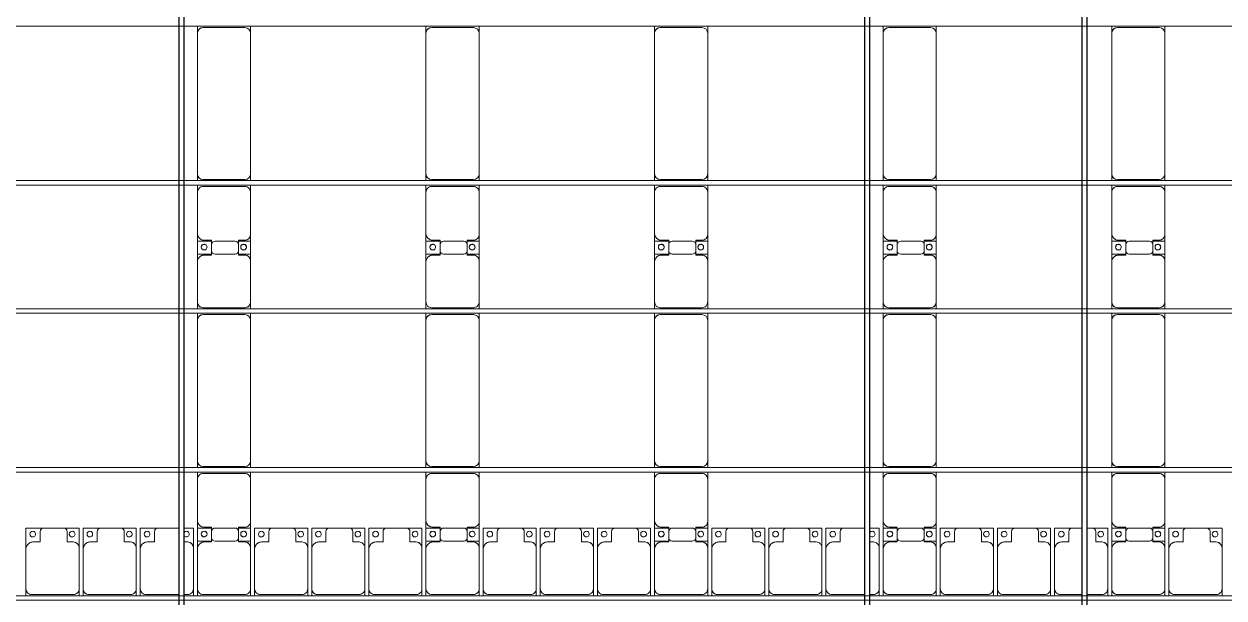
# Model space of a CAD drawing. Header units: millimetres. Extents: x -147246 to 112336, y -213734 to -86506.
# Drawn here: x -105864 to -95365, y -130845 to -125825 of the extents above; entities that cross this region are included whole.
import ezdxf

# ---------------------------------------------------------------- set-up
doc = ezdxf.new("R2010")
doc.units = ezdxf.units.MM
doc.layers.add('A-GENM', color=13, linetype='Continuous', lineweight=9)
doc.layers.add('S-BEAM', color=12, linetype='Continuous', lineweight=9)

# ---------------------------------------------------------------- blocks, each defined once
blk = doc.blocks.new('Dai phao do pin - DẢI PHAO ĐỠ PIN-29982-BỐ TRÍ KHUNG KẾT CẤU BÈ PIN 05')
at = {"layer": 'A-GENM', "color": 7}
for p, q in [((29439, 223), (29500, 223)), ((30730, 223), (29500, 223)), ((30730, 223), (30789, 223)), ((30829, 223), (30890, 223)), ((31260, 223), (30890, 223)), ((31260, 223), (31432, 223)), ((31318, 223), (31490, 223)), ((31318, 118), (31318, 223)), ((31432, 223), (31432, 118)), ((31850, 223), (31490, 223)), ((31850, 223), (31909, 223)), ((31949, 223), (32010, 223)), ((33240, 223), (32010, 223)), ((33240, 223), (33299, 223)), ((33339, 223), (33400, 223)), ((33770, 223), (33400, 223)), ((33770, 223), (33942, 223)), ((33942, 223), (33942, 118)), ((29450, 173), (29450, -192)), ((30780, -192), (30780, 173)), ((30840, 173), (30840, -192)), ((31310, 118), (31310, 173)), ((31402, 118), (31310, 118)), ((31440, 118), (31348, 118)), ((31440, 173), (31440, 118)), ((31900, -192), (31900, 173)), ((31960, 173), (31960, -192)), ((33290, -192), (33290, 173)), ((33350, 173), (33350, -192)), ((33820, 118), (33820, 173)), ((33912, 118), (33820, 118)), ((31318, 88), (31318, -88)), ((31432, -88), (31432, 88)), ((33942, -88), (33942, 88)), ((31310, -182), (31310, -118)), ((31310, -118), (31402, -118)), ((31318, -242), (31318, -118)), ((31348, -118), (31440, -118)), ((31432, -118), (31432, -242)), ((31440, -118), (31440, -182)), ((33820, -182), (33820, -118)), ((33820, -118), (33912, -118)), ((33942, -118), (33942, -242)), ((29500, -242), (29439, -242)), ((29500, -242), (30730, -242)), ((30789, -242), (30730, -242)), ((30890, -242), (30829, -242)), ((30890, -242), (31250, -242)), ((31432, -242), (31250, -242)), ((31500, -242), (31318, -242)), ((31500, -242), (31850, -242)), ((31909, -242), (31850, -242)), ((32010, -242), (31949, -242)), ((32010, -242), (33240, -242)), ((33299, -242), (33240, -242)), ((33400, -242), (33339, -242)), ((33400, -242), (33760, -242)), ((33942, -242), (33760, -242))]:
    blk.add_line(p, q, dxfattribs=at)
for centre, radius, start, end in [((29500, 173), 50, 90, 180), ((29500, 173), 50, 90, 180), ((30730, 173), 50, 0, 90), ((30730, 173), 50, 45, 90), ((30890, 173), 50, 90, 180), ((31260, 173), 50, 0, 90), ((31490, 173), 50, 90, 180), ((31850, 173), 50, 0, 90), ((32010, 173), 50, 90, 180), ((32010, 173), 50, 90, 180), ((33240, 173), 50, 0, 90), ((33240, 173), 50, 45, 90), ((33400, 173), 50, 90, 180), ((33770, 173), 50, 360, 90), ((30890, 173), 50, 135, 180), ((31260, 173), 50, 0, 45), ((31348, 88), 30, 90, 180), ((31369, 162), 25, 360, 180), ((31369, 162), 25, 180, 360), ((31371, 162), 25, 0, 180), ((31371, 162), 25, 180, 0), ((31402, 88), 30, 0, 90), ((31490, 173), 50, 135, 180), ((31850, 173), 50, 0, 45), ((33400, 173), 50, 135, 180), ((33770, 173), 50, 360, 45), ((33879, 162), 25, 360, 180), ((33879, 162), 25, 180, 360), ((33912, 88), 30, 0, 90), ((31348, -88), 30, 180, 270), ((31402, -88), 30, 270, 0), ((33912, -88), 30, 270, 0), ((29500, -192), 50, 180, 270), ((29500, -192), 50, 180, 255), ((30730, -192), 50, 270, 0), ((30730, -192), 50, 270, 345), ((30890, -192), 50, 180, 270), ((30890, -192), 50, 180, 225), ((31250, -182), 60, 270, 360), ((31250, -182), 60, 330, 0), ((31369, -183), 25, 360, 180), ((31369, -183), 25, 180, 360), ((31371, -183), 25, 360, 180), ((31371, -183), 25, 180, 360), ((31500, -182), 60, 180, 270), ((31500, -182), 60, 180, 210), ((31850, -192), 50, 270, 360), ((31850, -192), 50, 315, 0), ((32010, -192), 50, 180, 270), ((32010, -192), 50, 180, 255), ((33240, -192), 50, 270, 0), ((33240, -192), 50, 270, 345), ((33400, -192), 50, 180, 270), ((33400, -192), 50, 180, 225), ((33760, -182), 60, 270, 360), ((33760, -182), 60, 330, 360), ((33879, -183), 25, 0, 180), ((33879, -183), 25, 180, 0)]:
    blk.add_arc(centre, radius, start, end, dxfattribs=at)
blk = doc.blocks.new('Dai phao do pin - DẢI PHAO ĐỠ PIN-30013-BỐ TRÍ KHUNG KẾT CẤU BÈ PIN 05')
at = {"layer": 'A-GENM', "color": 7}
for p, q in [((29439, 223), (29500, 223)), ((30730, 223), (29500, 223)), ((30730, 223), (30789, 223)), ((30829, 223), (30890, 223)), ((31260, 223), (30890, 223)), ((31260, 223), (31432, 223)), ((31318, 223), (31490, 223)), ((31318, 118), (31318, 223)), ((31432, 223), (31432, 118)), ((31850, 223), (31490, 223)), ((31850, 223), (31909, 223)), ((31949, 223), (32010, 223)), ((33240, 223), (32010, 223)), ((33240, 223), (33299, 223)), ((33339, 223), (33400, 223)), ((33770, 223), (33400, 223)), ((33770, 223), (33942, 223)), ((33942, 223), (33942, 118)), ((29450, 173), (29450, -192)), ((30780, -192), (30780, 173)), ((30840, 173), (30840, -192)), ((31310, 118), (31310, 173)), ((31402, 118), (31310, 118)), ((31440, 118), (31348, 118)), ((31440, 173), (31440, 118)), ((31900, -192), (31900, 173)), ((31960, 173), (31960, -192)), ((33290, -192), (33290, 173)), ((33350, 173), (33350, -192)), ((33820, 118), (33820, 173)), ((33912, 118), (33820, 118)), ((31318, 88), (31318, -88)), ((31432, -88), (31432, 88)), ((33942, -88), (33942, 88)), ((31310, -182), (31310, -118)), ((31310, -118), (31402, -118)), ((31318, -242), (31318, -118)), ((31348, -118), (31440, -118)), ((31432, -118), (31432, -242)), ((31440, -118), (31440, -182)), ((33820, -182), (33820, -118)), ((33820, -118), (33912, -118)), ((33942, -118), (33942, -242)), ((29500, -242), (29439, -242)), ((29500, -242), (30730, -242)), ((30789, -242), (30730, -242)), ((30890, -242), (30829, -242)), ((30890, -242), (31250, -242)), ((31432, -242), (31250, -242)), ((31500, -242), (31318, -242)), ((31500, -242), (31850, -242)), ((31909, -242), (31850, -242)), ((32010, -242), (31949, -242)), ((32010, -242), (33240, -242)), ((33299, -242), (33240, -242)), ((33400, -242), (33339, -242)), ((33400, -242), (33760, -242)), ((33942, -242), (33760, -242))]:
    blk.add_line(p, q, dxfattribs=at)
for centre, radius, start, end in [((29500, 173), 50, 90, 180), ((29500, 173), 50, 90, 180), ((30730, 173), 50, 0, 90), ((30730, 173), 50, 45, 90), ((30890, 173), 50, 90, 180), ((31260, 173), 50, 0, 90), ((31490, 173), 50, 90, 180), ((31850, 173), 50, 0, 90), ((32010, 173), 50, 90, 180), ((32010, 173), 50, 90, 180), ((33240, 173), 50, 0, 90), ((33240, 173), 50, 45, 90), ((33400, 173), 50, 90, 180), ((33770, 173), 50, 360, 90), ((30890, 173), 50, 135, 180), ((31260, 173), 50, 0, 45), ((31348, 88), 30, 90, 180), ((31369, 162), 25, 360, 180), ((31369, 162), 25, 180, 360), ((31371, 162), 25, 0, 180), ((31371, 162), 25, 180, 0), ((31402, 88), 30, 0, 90), ((31490, 173), 50, 135, 180), ((31850, 173), 50, 0, 45), ((33400, 173), 50, 135, 180), ((33770, 173), 50, 360, 45), ((33879, 162), 25, 360, 180), ((33879, 162), 25, 180, 360), ((33912, 88), 30, 0, 90), ((31348, -88), 30, 180, 270), ((31402, -88), 30, 270, 0), ((33912, -88), 30, 270, 0), ((29500, -192), 50, 180, 270), ((29500, -192), 50, 180, 255), ((30730, -192), 50, 270, 0), ((30730, -192), 50, 270, 345), ((30890, -192), 50, 180, 270), ((30890, -192), 50, 180, 225), ((31250, -182), 60, 270, 360), ((31250, -182), 60, 330, 0), ((31369, -183), 25, 360, 180), ((31369, -183), 25, 180, 360), ((31371, -183), 25, 360, 180), ((31371, -183), 25, 180, 360), ((31500, -182), 60, 180, 270), ((31500, -182), 60, 180, 210), ((31850, -192), 50, 270, 360), ((31850, -192), 50, 315, 0), ((32010, -192), 50, 180, 270), ((32010, -192), 50, 180, 255), ((33240, -192), 50, 270, 0), ((33240, -192), 50, 270, 345), ((33400, -192), 50, 180, 270), ((33400, -192), 50, 180, 225), ((33760, -182), 60, 270, 360), ((33760, -182), 60, 330, 360), ((33879, -183), 25, 0, 180), ((33879, -183), 25, 180, 0)]:
    blk.add_arc(centre, radius, start, end, dxfattribs=at)
blk = doc.blocks.new('Dai phao do pin - DẢI PHAO ĐỠ PIN-30044-BỐ TRÍ KHUNG KẾT CẤU BÈ PIN 05')
at = {"layer": 'A-GENM', "color": 7}
for p, q in [((29439, 223), (29500, 223)), ((30730, 223), (29500, 223)), ((30730, 223), (30789, 223)), ((30829, 223), (30890, 223)), ((31260, 223), (30890, 223)), ((31260, 223), (31432, 223)), ((31318, 223), (31490, 223)), ((31318, 118), (31318, 223)), ((31432, 223), (31432, 118)), ((31850, 223), (31490, 223)), ((31850, 223), (31909, 223)), ((31949, 223), (32010, 223)), ((33240, 223), (32010, 223)), ((33240, 223), (33299, 223)), ((33339, 223), (33400, 223)), ((33770, 223), (33400, 223)), ((33770, 223), (33942, 223)), ((33942, 223), (33942, 118)), ((29450, 173), (29450, -192)), ((30780, -192), (30780, 173)), ((30840, 173), (30840, -192)), ((31310, 118), (31310, 173)), ((31402, 118), (31310, 118)), ((31440, 118), (31348, 118)), ((31440, 173), (31440, 118)), ((31900, -192), (31900, 173)), ((31960, 173), (31960, -192)), ((33290, -192), (33290, 173)), ((33350, 173), (33350, -192)), ((33820, 118), (33820, 173)), ((33912, 118), (33820, 118)), ((31318, 88), (31318, -88)), ((31432, -88), (31432, 88)), ((33942, -88), (33942, 88)), ((31310, -182), (31310, -118)), ((31310, -118), (31402, -118)), ((31318, -242), (31318, -118)), ((31348, -118), (31440, -118)), ((31432, -118), (31432, -242)), ((31440, -118), (31440, -182)), ((33820, -182), (33820, -118)), ((33820, -118), (33912, -118)), ((33942, -118), (33942, -242)), ((29500, -242), (29439, -242)), ((29500, -242), (30730, -242)), ((30789, -242), (30730, -242)), ((30890, -242), (30829, -242)), ((30890, -242), (31250, -242)), ((31432, -242), (31250, -242)), ((31500, -242), (31318, -242)), ((31500, -242), (31850, -242)), ((31909, -242), (31850, -242)), ((32010, -242), (31949, -242)), ((32010, -242), (33240, -242)), ((33299, -242), (33240, -242)), ((33400, -242), (33339, -242)), ((33400, -242), (33760, -242)), ((33942, -242), (33760, -242))]:
    blk.add_line(p, q, dxfattribs=at)
for centre, radius, start, end in [((29500, 173), 50, 90, 180), ((29500, 173), 50, 90, 180), ((30730, 173), 50, 0, 90), ((30730, 173), 50, 45, 90), ((30890, 173), 50, 90, 180), ((31260, 173), 50, 0, 90), ((31490, 173), 50, 90, 180), ((31850, 173), 50, 0, 90), ((32010, 173), 50, 90, 180), ((32010, 173), 50, 90, 180), ((33240, 173), 50, 0, 90), ((33240, 173), 50, 45, 90), ((33400, 173), 50, 90, 180), ((33770, 173), 50, 360, 90), ((30890, 173), 50, 135, 180), ((31260, 173), 50, 0, 45), ((31348, 88), 30, 90, 180), ((31369, 162), 25, 360, 180), ((31369, 162), 25, 180, 360), ((31371, 162), 25, 0, 180), ((31371, 162), 25, 180, 0), ((31402, 88), 30, 0, 90), ((31490, 173), 50, 135, 180), ((31850, 173), 50, 0, 45), ((33400, 173), 50, 135, 180), ((33770, 173), 50, 360, 45), ((33879, 162), 25, 360, 180), ((33879, 162), 25, 180, 360), ((33912, 88), 30, 0, 90), ((31348, -88), 30, 180, 270), ((31402, -88), 30, 270, 0), ((33912, -88), 30, 270, 0), ((29500, -192), 50, 180, 270), ((29500, -192), 50, 180, 255), ((30730, -192), 50, 270, 0), ((30730, -192), 50, 270, 345), ((30890, -192), 50, 180, 270), ((30890, -192), 50, 180, 225), ((31250, -182), 60, 270, 360), ((31250, -182), 60, 330, 0), ((31369, -183), 25, 360, 180), ((31369, -183), 25, 180, 360), ((31371, -183), 25, 360, 180), ((31371, -183), 25, 180, 360), ((31500, -182), 60, 180, 270), ((31500, -182), 60, 180, 210), ((31850, -192), 50, 270, 360), ((31850, -192), 50, 315, 0), ((32010, -192), 50, 180, 270), ((32010, -192), 50, 180, 255), ((33240, -192), 50, 270, 0), ((33240, -192), 50, 270, 345), ((33400, -192), 50, 180, 270), ((33400, -192), 50, 180, 225), ((33760, -182), 60, 270, 360), ((33760, -182), 60, 330, 360), ((33879, -183), 25, 0, 180), ((33879, -183), 25, 180, 0)]:
    blk.add_arc(centre, radius, start, end, dxfattribs=at)
blk = doc.blocks.new('Dai phao do pin - DẢI PHAO ĐỠ PIN-30075-BỐ TRÍ KHUNG KẾT CẤU BÈ PIN 05')
at = {"layer": 'A-GENM', "color": 7}
for p, q in [((29439, 223), (29500, 223)), ((30730, 223), (29500, 223)), ((30730, 223), (30789, 223)), ((30829, 223), (30890, 223)), ((31260, 223), (30890, 223)), ((31260, 223), (31432, 223)), ((31318, 223), (31490, 223)), ((31318, 118), (31318, 223)), ((31432, 223), (31432, 118)), ((31850, 223), (31490, 223)), ((31850, 223), (31909, 223)), ((31949, 223), (32010, 223)), ((33240, 223), (32010, 223)), ((33240, 223), (33299, 223)), ((33339, 223), (33400, 223)), ((33770, 223), (33400, 223)), ((33770, 223), (33942, 223)), ((33942, 223), (33942, 118)), ((29450, 173), (29450, -192)), ((30780, -192), (30780, 173)), ((30840, 173), (30840, -192)), ((31310, 118), (31310, 173)), ((31402, 118), (31310, 118)), ((31440, 118), (31348, 118)), ((31440, 173), (31440, 118)), ((31900, -192), (31900, 173)), ((31960, 173), (31960, -192)), ((33290, -192), (33290, 173)), ((33350, 173), (33350, -192)), ((33820, 118), (33820, 173)), ((33912, 118), (33820, 118)), ((31318, 88), (31318, -88)), ((31432, -88), (31432, 88)), ((33942, -88), (33942, 88)), ((31310, -182), (31310, -118)), ((31310, -118), (31402, -118)), ((31318, -242), (31318, -118)), ((31348, -118), (31440, -118)), ((31432, -118), (31432, -242)), ((31440, -118), (31440, -182)), ((33820, -182), (33820, -118)), ((33820, -118), (33912, -118)), ((33942, -118), (33942, -242)), ((29500, -242), (29439, -242)), ((29500, -242), (30730, -242)), ((30789, -242), (30730, -242)), ((30890, -242), (30829, -242)), ((30890, -242), (31250, -242)), ((31432, -242), (31250, -242)), ((31500, -242), (31318, -242)), ((31500, -242), (31850, -242)), ((31909, -242), (31850, -242)), ((32010, -242), (31949, -242)), ((32010, -242), (33240, -242)), ((33299, -242), (33240, -242)), ((33400, -242), (33339, -242)), ((33400, -242), (33760, -242)), ((33942, -242), (33760, -242))]:
    blk.add_line(p, q, dxfattribs=at)
for centre, radius, start, end in [((29500, 173), 50, 90, 180), ((29500, 173), 50, 90, 180), ((30730, 173), 50, 0, 90), ((30730, 173), 50, 45, 90), ((30890, 173), 50, 90, 180), ((31260, 173), 50, 0, 90), ((31490, 173), 50, 90, 180), ((31850, 173), 50, 0, 90), ((32010, 173), 50, 90, 180), ((32010, 173), 50, 90, 180), ((33240, 173), 50, 0, 90), ((33240, 173), 50, 45, 90), ((33400, 173), 50, 90, 180), ((33770, 173), 50, 360, 90), ((30890, 173), 50, 135, 180), ((31260, 173), 50, 0, 45), ((31348, 88), 30, 90, 180), ((31369, 162), 25, 360, 180), ((31369, 162), 25, 180, 360), ((31371, 162), 25, 0, 180), ((31371, 162), 25, 180, 0), ((31402, 88), 30, 0, 90), ((31490, 173), 50, 135, 180), ((31850, 173), 50, 0, 45), ((33400, 173), 50, 135, 180), ((33770, 173), 50, 360, 45), ((33879, 162), 25, 360, 180), ((33879, 162), 25, 180, 360), ((33912, 88), 30, 0, 90), ((31348, -88), 30, 180, 270), ((31402, -88), 30, 270, 0), ((33912, -88), 30, 270, 0), ((29500, -192), 50, 180, 270), ((29500, -192), 50, 180, 255), ((30730, -192), 50, 270, 0), ((30730, -192), 50, 270, 345), ((30890, -192), 50, 180, 270), ((30890, -192), 50, 180, 225), ((31250, -182), 60, 270, 360), ((31250, -182), 60, 330, 0), ((31369, -183), 25, 360, 180), ((31369, -183), 25, 180, 360), ((31371, -183), 25, 360, 180), ((31371, -183), 25, 180, 360), ((31500, -182), 60, 180, 270), ((31500, -182), 60, 180, 210), ((31850, -192), 50, 270, 360), ((31850, -192), 50, 315, 0), ((32010, -192), 50, 180, 270), ((32010, -192), 50, 180, 255), ((33240, -192), 50, 270, 0), ((33240, -192), 50, 270, 345), ((33400, -192), 50, 180, 270), ((33400, -192), 50, 180, 225), ((33760, -182), 60, 270, 360), ((33760, -182), 60, 330, 360), ((33879, -183), 25, 0, 180), ((33879, -183), 25, 180, 0)]:
    blk.add_arc(centre, radius, start, end, dxfattribs=at)
blk = doc.blocks.new('Dai phao do pin - DẢI PHAO ĐỠ PIN-30106-BỐ TRÍ KHUNG KẾT CẤU BÈ PIN 05')
at = {"layer": 'A-GENM', "color": 7}
for p, q in [((29439, 223), (29500, 223)), ((30730, 223), (29500, 223)), ((30730, 223), (30789, 223)), ((30829, 223), (30890, 223)), ((31260, 223), (30890, 223)), ((31260, 223), (31432, 223)), ((31318, 223), (31490, 223)), ((31318, 118), (31318, 223)), ((31432, 223), (31432, 118)), ((31850, 223), (31490, 223)), ((31850, 223), (31909, 223)), ((31949, 223), (32010, 223)), ((33240, 223), (32010, 223)), ((33240, 223), (33299, 223)), ((33339, 223), (33400, 223)), ((33770, 223), (33400, 223)), ((33770, 223), (33942, 223)), ((33942, 223), (33942, 118)), ((29450, 173), (29450, -192)), ((30780, -192), (30780, 173)), ((30840, 173), (30840, -192)), ((31310, 118), (31310, 173)), ((31402, 118), (31310, 118)), ((31440, 118), (31348, 118)), ((31440, 173), (31440, 118)), ((31900, -192), (31900, 173)), ((31960, 173), (31960, -192)), ((33290, -192), (33290, 173)), ((33350, 173), (33350, -192)), ((33820, 118), (33820, 173)), ((33912, 118), (33820, 118)), ((31318, 88), (31318, -88)), ((31432, -88), (31432, 88)), ((33942, -88), (33942, 88)), ((31310, -182), (31310, -118)), ((31310, -118), (31402, -118)), ((31318, -242), (31318, -118)), ((31348, -118), (31440, -118)), ((31432, -118), (31432, -242)), ((31440, -118), (31440, -182)), ((33820, -182), (33820, -118)), ((33820, -118), (33912, -118)), ((33942, -118), (33942, -242)), ((29500, -242), (29439, -242)), ((29500, -242), (30730, -242)), ((30789, -242), (30730, -242)), ((30890, -242), (30829, -242)), ((30890, -242), (31250, -242)), ((31432, -242), (31250, -242)), ((31500, -242), (31318, -242)), ((31500, -242), (31850, -242)), ((31909, -242), (31850, -242)), ((32010, -242), (31949, -242)), ((32010, -242), (33240, -242)), ((33299, -242), (33240, -242)), ((33400, -242), (33339, -242)), ((33400, -242), (33760, -242)), ((33942, -242), (33760, -242))]:
    blk.add_line(p, q, dxfattribs=at)
for centre, radius, start, end in [((29500, 173), 50, 90, 180), ((29500, 173), 50, 90, 180), ((30730, 173), 50, 0, 90), ((30730, 173), 50, 45, 90), ((30890, 173), 50, 90, 180), ((31260, 173), 50, 0, 90), ((31490, 173), 50, 90, 180), ((31850, 173), 50, 0, 90), ((32010, 173), 50, 90, 180), ((32010, 173), 50, 90, 180), ((33240, 173), 50, 0, 90), ((33240, 173), 50, 45, 90), ((33400, 173), 50, 90, 180), ((33770, 173), 50, 360, 90), ((30890, 173), 50, 135, 180), ((31260, 173), 50, 0, 45), ((31348, 88), 30, 90, 180), ((31369, 162), 25, 360, 180), ((31369, 162), 25, 180, 360), ((31371, 162), 25, 0, 180), ((31371, 162), 25, 180, 0), ((31402, 88), 30, 0, 90), ((31490, 173), 50, 135, 180), ((31850, 173), 50, 0, 45), ((33400, 173), 50, 135, 180), ((33770, 173), 50, 360, 45), ((33879, 162), 25, 360, 180), ((33879, 162), 25, 180, 360), ((33912, 88), 30, 0, 90), ((31348, -88), 30, 180, 270), ((31402, -88), 30, 270, 0), ((33912, -88), 30, 270, 0), ((29500, -192), 50, 180, 270), ((29500, -192), 50, 180, 255), ((30730, -192), 50, 270, 0), ((30730, -192), 50, 270, 345), ((30890, -192), 50, 180, 270), ((30890, -192), 50, 180, 225), ((31250, -182), 60, 270, 360), ((31250, -182), 60, 330, 0), ((31369, -183), 25, 360, 180), ((31369, -183), 25, 180, 360), ((31371, -183), 25, 360, 180), ((31371, -183), 25, 180, 360), ((31500, -182), 60, 180, 270), ((31500, -182), 60, 180, 210), ((31850, -192), 50, 270, 360), ((31850, -192), 50, 315, 0), ((32010, -192), 50, 180, 270), ((32010, -192), 50, 180, 255), ((33240, -192), 50, 270, 0), ((33240, -192), 50, 270, 345), ((33400, -192), 50, 180, 270), ((33400, -192), 50, 180, 225), ((33760, -182), 60, 270, 360), ((33760, -182), 60, 330, 360), ((33879, -183), 25, 0, 180), ((33879, -183), 25, 180, 0)]:
    blk.add_arc(centre, radius, start, end, dxfattribs=at)
blk = doc.blocks.new('Dải phao đi lại kèm đỡ invester - DẢI PHAO ĐI LẠI-14853-BỐ TRÍ KHUNG KẾT CẤU BÈ PIN 05')
at = {"layer": 'A-GENM', "color": 7}
for p, q in [((34258, 1312), (34412, 1312)), ((34258, 1130), (34258, 1312)), ((34382, 1282), (34382, 1190)), ((34588, 1312), (34412, 1312)), ((34588, 1312), (34723, 1312)), ((34618, 1190), (34618, 1282)), ((34723, 1312), (34723, 1140)), ((34758, 1312), (34912, 1312)), ((34758, 1130), (34758, 1312)), ((34882, 1282), (34882, 1190)), ((35088, 1312), (34912, 1312)), ((35088, 1312), (35223, 1312)), ((35118, 1190), (35118, 1282)), ((35223, 1312), (35223, 1140)), ((35258, 1312), (35412, 1312)), ((35258, 1130), (35258, 1312)), ((35382, 1282), (35382, 1190)), ((35588, 1312), (35412, 1312)), ((35588, 1312), (35599, 1312)), ((35640, 1312), (35723, 1312)), ((35723, 1312), (35723, 1140)), ((35758, 1312), (35882, 1312)), ((35758, 1130), (35758, 1312)), ((35882, 1282), (35882, 1190)), ((36088, 1312), (35912, 1312)), ((36118, 1312), (36223, 1312)), ((36118, 1190), (36118, 1282)), ((36223, 1312), (36223, 1140)), ((36258, 1312), (36412, 1312)), ((36258, 1130), (36258, 1312)), ((36382, 1282), (36382, 1190)), ((36588, 1312), (36412, 1312)), ((36588, 1312), (36723, 1312)), ((36618, 1190), (36618, 1282)), ((36723, 1312), (36723, 1140)), ((36758, 1312), (36912, 1312)), ((36758, 1130), (36758, 1312)), ((36882, 1282), (36882, 1190)), ((37088, 1312), (36912, 1312)), ((37088, 1312), (37223, 1312)), ((37118, 1190), (37118, 1282)), ((37223, 1312), (37223, 1140)), ((37258, 1312), (37412, 1312)), ((37258, 1130), (37258, 1312)), ((37382, 1282), (37382, 1190)), ((37588, 1312), (37412, 1312)), ((37588, 1312), (37723, 1312)), ((37618, 1190), (37618, 1282)), ((37723, 1312), (37723, 1140)), ((37758, 1312), (37882, 1312)), ((37758, 1130), (37758, 1312)), ((37882, 1282), (37882, 1190)), ((38088, 1312), (37912, 1312)), ((38118, 1312), (38223, 1312)), ((38118, 1190), (38118, 1282)), ((38223, 1312), (38223, 1140)), ((38258, 1312), (38412, 1312)), ((38258, 1130), (38258, 1312)), ((38382, 1282), (38382, 1190)), ((38588, 1312), (38412, 1312)), ((38588, 1312), (38723, 1312)), ((38618, 1190), (38618, 1282)), ((38723, 1312), (38723, 1140)), ((38758, 1312), (38912, 1312)), ((38758, 1130), (38758, 1312)), ((38882, 1282), (38882, 1190)), ((39088, 1312), (38912, 1312)), ((39088, 1312), (39223, 1312)), ((39118, 1190), (39118, 1282)), ((39223, 1312), (39223, 1140)), ((39258, 1312), (39412, 1312)), ((39258, 1130), (39258, 1312)), ((39382, 1282), (39382, 1190)), ((39588, 1312), (39412, 1312)), ((39588, 1312), (39723, 1312)), ((39618, 1190), (39618, 1282)), ((39723, 1312), (39723, 1140)), ((39758, 1312), (39882, 1312)), ((39758, 1130), (39758, 1312)), ((39882, 1282), (39882, 1190)), ((40088, 1312), (39912, 1312)), ((40118, 1312), (40223, 1312)), ((40118, 1190), (40118, 1282)), ((40223, 1312), (40223, 1140)), ((40258, 1312), (40412, 1312)), ((40258, 1130), (40258, 1312)), ((40382, 1282), (40382, 1190)), ((40588, 1312), (40412, 1312)), ((40588, 1312), (40723, 1312)), ((40618, 1190), (40618, 1282)), ((40723, 1312), (40723, 1140)), ((40758, 1312), (40912, 1312)), ((40758, 1130), (40758, 1312)), ((40882, 1282), (40882, 1190)), ((41088, 1312), (40912, 1312)), ((41088, 1312), (41223, 1312)), ((41118, 1190), (41118, 1282)), ((41223, 1312), (41223, 1140)), ((41258, 1312), (41412, 1312)), ((41258, 1130), (41258, 1312)), ((41382, 1282), (41382, 1190)), ((41588, 1312), (41412, 1312)), ((41588, 1312), (41600, 1312)), ((41640, 1312), (41723, 1312)), ((41723, 1312), (41723, 1140)), ((41758, 1312), (41882, 1312)), ((41758, 1130), (41758, 1312)), ((41882, 1282), (41882, 1190)), ((42088, 1312), (41912, 1312)), ((42118, 1312), (42223, 1312)), ((42118, 1190), (42118, 1282)), ((42223, 1312), (42223, 1140)), ((42258, 1312), (42412, 1312)), ((42258, 1130), (42258, 1312)), ((42382, 1282), (42382, 1190)), ((42588, 1312), (42412, 1312)), ((42588, 1312), (42723, 1312)), ((42618, 1190), (42618, 1282)), ((42723, 1312), (42723, 1140)), ((42758, 1312), (42912, 1312)), ((42758, 1130), (42758, 1312)), ((42882, 1282), (42882, 1190)), ((43088, 1312), (42912, 1312)), ((43088, 1312), (43223, 1312)), ((43118, 1190), (43118, 1282)), ((43223, 1312), (43223, 1140)), ((43258, 1312), (43412, 1312)), ((43258, 1130), (43258, 1312)), ((43382, 1282), (43382, 1190)), ((43500, 1312), (43412, 1312)), ((43588, 1312), (43540, 1312)), ((43588, 1312), (43723, 1312)), ((43618, 1190), (43618, 1282)), ((43723, 1312), (43723, 1140)), ((43758, 1312), (43882, 1312)), ((43758, 1130), (43758, 1312)), ((43882, 1282), (43882, 1190)), ((44088, 1312), (43912, 1312)), ((44118, 1312), (44223, 1312)), ((44118, 1190), (44118, 1282)), ((44223, 1312), (44223, 1140)), ((44258, 1312), (44412, 1312)), ((44258, 1130), (44258, 1312)), ((44382, 1282), (44382, 1190)), ((44588, 1312), (44412, 1312)), ((44588, 1312), (44723, 1312)), ((44618, 1190), (44618, 1282)), ((44723, 1312), (44723, 1140)), ((34382, 1190), (34318, 1190)), ((34673, 1190), (34618, 1190)), ((34882, 1190), (34818, 1190)), ((35173, 1190), (35118, 1190)), ((35382, 1190), (35318, 1190)), ((35673, 1190), (35640, 1190)), ((35882, 1190), (35818, 1190)), ((36173, 1190), (36118, 1190)), ((36382, 1190), (36318, 1190)), ((36673, 1190), (36618, 1190)), ((36882, 1190), (36818, 1190)), ((37173, 1190), (37118, 1190)), ((37382, 1190), (37318, 1190)), ((37673, 1190), (37618, 1190)), ((37882, 1190), (37818, 1190)), ((38173, 1190), (38118, 1190)), ((38382, 1190), (38318, 1190)), ((38673, 1190), (38618, 1190)), ((38882, 1190), (38818, 1190)), ((39173, 1190), (39118, 1190)), ((39382, 1190), (39318, 1190)), ((39673, 1190), (39618, 1190)), ((39882, 1190), (39818, 1190)), ((40173, 1190), (40118, 1190)), ((40382, 1190), (40318, 1190)), ((40673, 1190), (40618, 1190)), ((40882, 1190), (40818, 1190)), ((41173, 1190), (41118, 1190)), ((41382, 1190), (41318, 1190)), ((41673, 1190), (41640, 1190)), ((41882, 1190), (41818, 1190)), ((42173, 1190), (42118, 1190)), ((42382, 1190), (42318, 1190)), ((42673, 1190), (42618, 1190)), ((42882, 1190), (42818, 1190)), ((43173, 1190), (43118, 1190)), ((43382, 1190), (43318, 1190)), ((43673, 1190), (43618, 1190)), ((43882, 1190), (43818, 1190)), ((44173, 1190), (44118, 1190)), ((44382, 1190), (44318, 1190)), ((44673, 1190), (44618, 1190)), ((34258, 1130), (34258, 780)), ((34723, 780), (34723, 1140)), ((34758, 1130), (34758, 780)), ((35223, 780), (35223, 1140)), ((35258, 1130), (35258, 780)), ((35723, 780), (35723, 1140)), ((35758, 1130), (35758, 780)), ((36223, 780), (36223, 1140)), ((36258, 1130), (36258, 780)), ((36723, 780), (36723, 1140)), ((36758, 1130), (36758, 780)), ((37223, 780), (37223, 1140)), ((37258, 1130), (37258, 780)), ((37723, 780), (37723, 1140)), ((37758, 1130), (37758, 780)), ((38223, 780), (38223, 1140)), ((38258, 1130), (38258, 780)), ((38723, 780), (38723, 1140)), ((38758, 1130), (38758, 780)), ((39223, 780), (39223, 1140)), ((39258, 1130), (39258, 780)), ((39723, 780), (39723, 1140)), ((39758, 1130), (39758, 780)), ((40223, 780), (40223, 1140)), ((40258, 1130), (40258, 780)), ((40723, 780), (40723, 1140)), ((40758, 1130), (40758, 780)), ((41223, 780), (41223, 1140)), ((41258, 1130), (41258, 780)), ((41723, 780), (41723, 1140)), ((41758, 1130), (41758, 780)), ((42223, 780), (42223, 1140)), ((42258, 1130), (42258, 780)), ((42723, 780), (42723, 1140)), ((42758, 1130), (42758, 780)), ((43223, 780), (43223, 1140)), ((43258, 1130), (43258, 780)), ((43723, 780), (43723, 1140)), ((43758, 1130), (43758, 780)), ((44223, 780), (44223, 1140)), ((44258, 1130), (44258, 780)), ((44723, 780), (44723, 1140)), ((34258, 721), (34258, 780)), ((34723, 780), (34723, 721)), ((34758, 721), (34758, 780)), ((35223, 780), (35223, 721)), ((35258, 721), (35258, 780)), ((35723, 780), (35723, 721)), ((35758, 721), (35758, 780)), ((36223, 780), (36223, 721)), ((36258, 721), (36258, 780)), ((36723, 780), (36723, 721)), ((36758, 721), (36758, 780)), ((37223, 780), (37223, 721)), ((37258, 721), (37258, 780)), ((37723, 780), (37723, 721)), ((37758, 721), (37758, 780)), ((38223, 780), (38223, 721)), ((38258, 721), (38258, 780)), ((38723, 780), (38723, 721)), ((38758, 721), (38758, 780)), ((39223, 780), (39223, 721)), ((39258, 721), (39258, 780)), ((39723, 780), (39723, 721)), ((39758, 721), (39758, 780)), ((40223, 780), (40223, 721)), ((40258, 721), (40258, 780)), ((40723, 780), (40723, 721)), ((40758, 721), (40758, 780)), ((41223, 780), (41223, 721)), ((41258, 721), (41258, 780)), ((41723, 780), (41723, 721)), ((41758, 721), (41758, 780)), ((42223, 780), (42223, 721)), ((42258, 721), (42258, 780)), ((42723, 780), (42723, 721)), ((42758, 721), (42758, 780)), ((43223, 780), (43223, 721)), ((43258, 721), (43258, 780)), ((43723, 780), (43723, 721)), ((43758, 721), (43758, 780)), ((44223, 780), (44223, 721)), ((44258, 721), (44258, 780)), ((44723, 780), (44723, 721)), ((34308, 730), (34673, 730)), ((34808, 730), (35173, 730)), ((35308, 730), (35599, 730)), ((35640, 730), (35673, 730)), ((35808, 730), (36173, 730)), ((36308, 730), (36673, 730)), ((36808, 730), (37173, 730)), ((37308, 730), (37673, 730)), ((37808, 730), (38173, 730)), ((38308, 730), (38673, 730)), ((38808, 730), (39173, 730)), ((39308, 730), (39673, 730)), ((39808, 730), (40173, 730)), ((40308, 730), (40673, 730)), ((40808, 730), (41173, 730)), ((41308, 730), (41600, 730)), ((41640, 730), (41673, 730)), ((41808, 730), (42173, 730)), ((42308, 730), (42673, 730)), ((42808, 730), (43173, 730)), ((43308, 730), (43500, 730)), ((43540, 730), (43673, 730)), ((43808, 730), (44173, 730)), ((44308, 730), (44673, 730))]:
    blk.add_line(p, q, dxfattribs=at)
for centre, radius, start, end in [((34317, 1259), 25, 90, 270), ((34317, 1259), 25, 270, 90), ((34412, 1282), 30, 90, 180), ((34412, 1282), 30, 90, 150), ((34588, 1282), 30, 360, 90), ((34588, 1282), 30, 30, 90), ((34662, 1259), 25, 90, 270), ((34662, 1259), 25, 270, 90), ((34817, 1259), 25, 90, 270), ((34817, 1259), 25, 270, 90), ((34912, 1282), 30, 90, 180), ((34912, 1282), 30, 90, 150), ((35088, 1282), 30, 0, 90), ((35088, 1282), 30, 30, 90), ((35162, 1259), 25, 90, 270), ((35162, 1259), 25, 270, 90), ((35317, 1259), 25, 90, 270), ((35317, 1259), 25, 270, 90), ((35412, 1282), 30, 90, 180), ((35412, 1282), 30, 90, 150), ((35588, 1282), 30, 68.9537, 90), ((35588, 1282), 30, 68.9537, 90), ((35662, 1259), 25, 90, 150), ((35662, 1259), 25, 270, 90), ((35817, 1259), 25, 90, 270), ((35817, 1259), 25, 270, 90), ((35912, 1282), 30, 90, 180), ((36088, 1282), 30, 0, 90), ((36162, 1259), 25, 90, 270), ((36162, 1259), 25, 270, 90), ((36317, 1259), 25, 90, 270), ((36317, 1259), 25, 270, 90), ((36412, 1282), 30, 90, 180), ((36412, 1282), 30, 90, 150), ((36588, 1282), 30, 360, 90), ((36588, 1282), 30, 30, 90), ((36662, 1259), 25, 90, 270), ((36662, 1259), 25, 270, 90), ((36817, 1259), 25, 90, 270), ((36817, 1259), 25, 270, 90), ((36912, 1282), 30, 90, 180), ((36912, 1282), 30, 90, 150), ((37088, 1282), 30, 360, 90), ((37088, 1282), 30, 30, 90), ((37162, 1259), 25, 90, 270), ((37162, 1259), 25, 270, 90), ((37317, 1259), 25, 90, 270), ((37317, 1259), 25, 270, 90), ((37412, 1282), 30, 90, 180), ((37412, 1282), 30, 90, 150), ((37588, 1282), 30, 360, 90), ((37588, 1282), 30, 30, 90), ((37662, 1259), 25, 90, 270), ((37662, 1259), 25, 270, 90), ((37817, 1259), 25, 90, 270), ((37817, 1259), 25, 270, 90), ((37912, 1282), 30, 90, 180), ((38088, 1282), 30, 360, 90), ((38162, 1259), 25, 90, 270), ((38162, 1259), 25, 270, 90), ((38317, 1259), 25, 90, 270), ((38317, 1259), 25, 270, 90), ((38412, 1282), 30, 90, 180), ((38412, 1282), 30, 90, 150), ((38588, 1282), 30, 360, 90), ((38588, 1282), 30, 30, 90), ((38662, 1259), 25, 90, 270), ((38662, 1259), 25, 270, 90), ((38817, 1259), 25, 90, 270), ((38817, 1259), 25, 270, 90), ((38912, 1282), 30, 90, 180), ((38912, 1282), 30, 90, 150), ((39088, 1282), 30, 360, 90), ((39088, 1282), 30, 30, 90), ((39162, 1259), 25, 90, 270), ((39162, 1259), 25, 270, 90), ((39317, 1259), 25, 90, 270), ((39317, 1259), 25, 270, 90), ((39412, 1282), 30, 90, 180), ((39412, 1282), 30, 90, 150), ((39588, 1282), 30, 360, 90), ((39588, 1282), 30, 30, 90), ((39662, 1259), 25, 90, 270), ((39662, 1259), 25, 270, 90), ((39817, 1259), 25, 90, 270), ((39817, 1259), 25, 270, 90), ((39912, 1282), 30, 90, 180), ((40088, 1282), 30, 0, 90), ((40162, 1259), 25, 90, 270), ((40162, 1259), 25, 270, 90), ((40317, 1259), 25, 90, 270), ((40317, 1259), 25, 270, 90), ((40412, 1282), 30, 90, 180), ((40412, 1282), 30, 90, 150), ((40588, 1282), 30, 0, 90), ((40588, 1282), 30, 30, 90), ((40662, 1259), 25, 90, 270), ((40662, 1259), 25, 270, 90), ((40817, 1259), 25, 90, 270), ((40817, 1259), 25, 270, 90), ((40912, 1282), 30, 90, 180), ((40912, 1282), 30, 90, 150), ((41088, 1282), 30, 0, 90), ((41088, 1282), 30, 30, 90), ((41162, 1259), 25, 90, 270), ((41162, 1259), 25, 270, 90), ((41317, 1259), 25, 90, 270), ((41317, 1259), 25, 270, 90), ((41412, 1282), 30, 90, 180), ((41412, 1282), 30, 90, 150), ((41588, 1282), 30, 75, 90), ((41588, 1282), 30, 75, 90), ((41662, 1259), 25, 90, 150), ((41662, 1259), 25, 270, 90), ((41817, 1259), 25, 90, 270), ((41817, 1259), 25, 270, 90), ((41912, 1282), 30, 90, 180), ((42088, 1282), 30, 0, 90), ((42162, 1259), 25, 90, 270), ((42162, 1259), 25, 270, 90), ((42317, 1259), 25, 90, 270), ((42317, 1259), 25, 270, 90), ((42412, 1282), 30, 90, 180), ((42412, 1282), 30, 90, 150), ((42588, 1282), 30, 360, 90), ((42588, 1282), 30, 30, 90), ((42662, 1259), 25, 90, 270), ((42662, 1259), 25, 270, 90), ((42817, 1259), 25, 90, 270), ((42817, 1259), 25, 270, 90), ((42912, 1282), 30, 90, 180), ((42912, 1282), 30, 90, 150), ((43088, 1282), 30, 360, 90), ((43088, 1282), 30, 30, 90), ((43162, 1259), 25, 90, 270), ((43162, 1259), 25, 270, 90), ((43317, 1259), 25, 90, 270), ((43317, 1259), 25, 270, 90), ((43412, 1282), 30, 90, 180), ((43412, 1282), 30, 90, 150), ((43588, 1282), 30, 360, 90), ((43588, 1282), 30, 30, 90), ((43662, 1259), 25, 90, 270), ((43662, 1259), 25, 270, 90), ((43817, 1259), 25, 90, 270), ((43817, 1259), 25, 270, 90), ((43912, 1282), 30, 90, 180), ((44088, 1282), 30, 0, 90), ((44162, 1259), 25, 90, 270), ((44162, 1259), 25, 270, 90), ((44317, 1259), 25, 90, 270), ((44317, 1259), 25, 270, 90), ((44412, 1282), 30, 90, 180), ((44412, 1282), 30, 90, 150), ((44588, 1282), 30, 360, 90), ((44588, 1282), 30, 30, 90), ((44662, 1259), 25, 90, 270), ((44662, 1259), 25, 270, 90), ((34318, 1130), 60, 90, 180), ((34318, 1130), 60, 90, 120), ((34662, 1259), 25, 180, 195), ((34673, 1140), 50, 0, 90), ((34673, 1140), 50, 45, 90), ((34818, 1130), 60, 90, 180), ((34818, 1130), 60, 90, 120), ((35162, 1259), 25, 180, 195), ((35173, 1140), 50, 0, 90), ((35173, 1140), 50, 45, 90), ((35318, 1130), 60, 90, 180), ((35318, 1130), 60, 90, 120), ((35662, 1259), 25, 210, 270), ((35673, 1140), 50, 0, 90), ((35673, 1140), 50, 45, 90), ((35818, 1130), 60, 90, 180), ((35818, 1130), 60, 90, 120), ((36173, 1140), 50, 0, 90), ((36173, 1140), 50, 45, 90), ((36318, 1130), 60, 90, 180), ((36318, 1130), 60, 90, 120), ((36662, 1259), 25, 180, 195), ((36673, 1140), 50, 360, 90), ((36673, 1140), 50, 45, 90), ((36818, 1130), 60, 90, 180), ((36818, 1130), 60, 90, 120), ((37162, 1259), 25, 180, 195), ((37173, 1140), 50, 360, 90), ((37173, 1140), 50, 45, 90), ((37318, 1130), 60, 90, 180), ((37318, 1130), 60, 90, 120), ((37662, 1259), 25, 180, 195), ((37673, 1140), 50, 0, 90), ((37673, 1140), 50, 45, 90), ((37818, 1130), 60, 90, 180), ((37818, 1130), 60, 90, 120), ((38173, 1140), 50, 0, 90), ((38173, 1140), 50, 45, 90), ((38318, 1130), 60, 90, 180), ((38318, 1130), 60, 90, 120), ((38662, 1259), 25, 180, 195), ((38673, 1140), 50, 0, 90), ((38673, 1140), 50, 45, 90), ((38818, 1130), 60, 90, 180), ((38818, 1130), 60, 90, 120), ((39162, 1259), 25, 180, 195), ((39173, 1140), 50, 0, 90), ((39173, 1140), 50, 45, 90), ((39318, 1130), 60, 90, 180), ((39318, 1130), 60, 90, 120), ((39662, 1259), 25, 180, 195), ((39673, 1140), 50, 0, 90), ((39673, 1140), 50, 45, 90), ((39818, 1130), 60, 90, 180), ((39818, 1130), 60, 90, 120), ((40173, 1140), 50, 0, 90), ((40173, 1140), 50, 45, 90), ((40318, 1130), 60, 90, 180), ((40318, 1130), 60, 90, 120), ((40662, 1259), 25, 180, 195), ((40673, 1140), 50, 0, 90), ((40673, 1140), 50, 45, 89.2445), ((40818, 1130), 60, 90, 180), ((40818, 1130), 60, 90, 120), ((41162, 1259), 25, 180, 195), ((41173, 1140), 50, 360, 90), ((41173, 1140), 50, 45, 90), ((41318, 1130), 60, 90, 180), ((41318, 1130), 60, 90, 120), ((41662, 1259), 25, 210, 270), ((41673, 1140), 50, 360, 90), ((41673, 1140), 50, 45, 90), ((41818, 1130), 60, 90, 180), ((41818, 1130), 60, 90, 120), ((42173, 1140), 50, 0, 90), ((42173, 1140), 50, 45, 90), ((42318, 1130), 60, 90, 180), ((42318, 1130), 60, 90, 120), ((42662, 1259), 25, 180, 195), ((42673, 1140), 50, 0, 90), ((42673, 1140), 50, 45, 90), ((42818, 1130), 60, 90, 180), ((42818, 1130), 60, 90, 120), ((43162, 1259), 25, 180, 195), ((43173, 1140), 50, 360, 90), ((43173, 1140), 50, 45, 90), ((43318, 1130), 60, 90, 180), ((43318, 1130), 60, 90, 120), ((43662, 1259), 25, 180, 195), ((43673, 1140), 50, 0, 90), ((43673, 1140), 50, 45, 90), ((43818, 1130), 60, 90, 180), ((43818, 1130), 60, 90, 120), ((44173, 1140), 50, 0, 90), ((44173, 1140), 50, 45, 90), ((44318, 1130), 60, 90, 180), ((44318, 1130), 60, 90, 120), ((44662, 1259), 25, 180, 195), ((44673, 1140), 50, 0, 90), ((44673, 1140), 50, 45, 90), ((34308, 780), 50, 180, 270), ((34308, 780), 50, 225, 270), ((34673, 780), 50, 270, 0), ((34673, 780), 50, 270, 315), ((34808, 780), 50, 180, 270), ((34808, 780), 50, 225, 270), ((35173, 780), 50, 270, 0), ((35173, 780), 50, 270, 315), ((35308, 780), 50, 180, 270), ((35308, 780), 50, 225, 270), ((35673, 780), 50, 270, 0), ((35673, 780), 50, 270, 315), ((35808, 780), 50, 180, 270), ((35808, 780), 50, 225, 270), ((36173, 780), 50, 270, 0), ((36173, 780), 50, 270, 315), ((36308, 780), 50, 180, 270), ((36308, 780), 50, 225, 270), ((36673, 780), 50, 270, 0), ((36673, 780), 50, 270, 315), ((36808, 780), 50, 180, 270), ((36808, 780), 50, 225, 270), ((37173, 780), 50, 270, 0), ((37173, 780), 50, 270, 315), ((37308, 780), 50, 180, 270), ((37308, 780), 50, 225, 270), ((37673, 780), 50, 270, 0), ((37673, 780), 50, 270, 315), ((37808, 780), 50, 180, 270), ((37808, 780), 50, 225, 270), ((38173, 780), 50, 270, 0), ((38173, 780), 50, 270, 315), ((38308, 780), 50, 180, 270), ((38308, 780), 50, 225, 270), ((38673, 780), 50, 270, 0), ((38673, 780), 50, 270, 315), ((38808, 780), 50, 180, 270), ((38808, 780), 50, 225, 270), ((39173, 780), 50, 270, 0), ((39173, 780), 50, 270, 315), ((39308, 780), 50, 180, 270), ((39308, 780), 50, 225, 270), ((39673, 780), 50, 270, 0), ((39673, 780), 50, 270, 315), ((39808, 780), 50, 180, 270), ((39808, 780), 50, 225, 270), ((40173, 780), 50, 270, 0), ((40173, 780), 50, 270, 315), ((40308, 780), 50, 180, 270), ((40308, 780), 50, 225, 270), ((40673, 780), 50, 270, 0), ((40673, 780), 50, 270.7576, 315), ((40808, 780), 50, 180, 270), ((40808, 780), 50, 225, 270), ((41173, 780), 50, 270, 0), ((41173, 780), 50, 270, 315), ((41308, 780), 50, 180, 270), ((41308, 780), 50, 225, 270), ((41673, 780), 50, 270, 0), ((41673, 780), 50, 270, 315), ((41808, 780), 50, 180, 270), ((41808, 780), 50, 225, 270), ((42173, 780), 50, 270, 0), ((42173, 780), 50, 270, 315), ((42308, 780), 50, 180, 270), ((42308, 780), 50, 225, 270), ((42673, 780), 50, 270, 360), ((42673, 780), 50, 270, 315), ((42808, 780), 50, 180, 270), ((42808, 780), 50, 225, 270), ((43173, 780), 50, 270, 0), ((43173, 780), 50, 270, 315), ((43308, 780), 50, 180, 270), ((43308, 780), 50, 225, 270), ((43673, 780), 50, 270, 0), ((43673, 780), 50, 270, 315), ((43808, 780), 50, 180, 270), ((43808, 780), 50, 225, 270), ((44173, 780), 50, 270, 0), ((44173, 780), 50, 270, 315), ((44308, 780), 50, 180, 270), ((44308, 780), 50, 225, 270), ((44673, 780), 50, 270, 0), ((44673, 780), 50, 270, 315)]:
    blk.add_arc(centre, radius, start, end, dxfattribs=at)
blk = doc.blocks.new('Dầm C52 - Dầm C52-18773-BỐ TRÍ KHUNG KẾT CẤU BÈ PIN 05')
at = {"layer": 'S-BEAM', "color": 1}
blk.add_line((-74474, 20), (74474, 20), dxfattribs=at)
blk = doc.blocks.new('Dầm C52 - Dầm C52-18774-BỐ TRÍ KHUNG KẾT CẤU BÈ PIN 05')
at = {"layer": 'S-BEAM', "color": 1}
for p, q in [((-74474, 20), (74474, 20)), ((74474, -20), (-74474, -20))]:
    blk.add_line(p, q, dxfattribs=at)
blk = doc.blocks.new('Dầm C52 - Dầm C52-18775-BỐ TRÍ KHUNG KẾT CẤU BÈ PIN 05')
at = {"layer": 'S-BEAM', "color": 1}
for p, q in [((-74474, 20), (74474, 20)), ((74474, -20), (-74474, -20))]:
    blk.add_line(p, q, dxfattribs=at)
blk = doc.blocks.new('Dầm C52 - Hộp 40x60-38180-BỐ TRÍ KHUNG KẾT CẤU BÈ PIN 05')
at = {"layer": 'S-BEAM', "color": 3, "lineweight": 25}
for p, q in [((-38420, 20), (38420, 20)), ((38420, -20), (-38420, -20))]:
    blk.add_line(p, q, dxfattribs=at)
blk = doc.blocks.new('Dầm C52 - Hộp 40x60-25898-BỐ TRÍ KHUNG KẾT CẤU BÈ PIN 05')
at = {"layer": 'S-BEAM', "color": 3, "lineweight": 25}
for p, q in [((-55982, 20), (55982, 20)), ((55982, -20), (-55982, -20))]:
    blk.add_line(p, q, dxfattribs=at)
blk = doc.blocks.new('HOBANMONG_BEPIN 5_rvt-1-BỐ TRÍ KHUNG KẾT CẤU BÈ PIN 05')
at = {"layer": 'A-GENM', "color": 3, "lineweight": 25}
for name, p, rotation in [('Dai phao do pin - DẢI PHAO ĐỠ PIN-29982-BỐ TRÍ KHUNG KẾT CẤU BÈ PIN 05', (-104105, -96406), 269.9997710125194), ('Dai phao do pin - DẢI PHAO ĐỠ PIN-30013-BỐ TRÍ KHUNG KẾT CẤU BÈ PIN 05', (-102105, -96406), 269.9997710125194), ('Dai phao do pin - DẢI PHAO ĐỠ PIN-30044-BỐ TRÍ KHUNG KẾT CẤU BÈ PIN 05', (-100105, -96406), 269.9997710125194), ('Dai phao do pin - DẢI PHAO ĐỠ PIN-30075-BỐ TRÍ KHUNG KẾT CẤU BÈ PIN 05', (-98105, -96406), 269.9997710125194), ('Dai phao do pin - DẢI PHAO ĐỠ PIN-30106-BỐ TRÍ KHUNG KẾT CẤU BÈ PIN 05', (-96105, -96406), 269.9997710125194), ('Dải phao đi lại kèm đỡ invester - DẢI PHAO ĐI LẠI-14853-BỐ TRÍ KHUNG KẾT CẤU BÈ PIN 05', (-140105, -131545), 359.9997710135151)]:
    blk.add_blockref(name, p, dxfattribs=dict(at, rotation=rotation))
at = {"layer": 'S-BEAM', "color": 3, "lineweight": 25}
for name, p, rotation in [('Dầm C52 - Hộp 40x60-38180-BỐ TRÍ KHUNG KẾT CẤU BÈ PIN 05', (-104486, -130974), 269.9997710125197), ('Dầm C52 - Hộp 40x60-38180-BỐ TRÍ KHUNG KẾT CẤU BÈ PIN 05', (-98486, -130974), 269.9997710125197), ('Dầm C52 - Hộp 40x60-25898-BỐ TRÍ KHUNG KẾT CẤU BÈ PIN 05', (-96586, -148537), 269.9997710125197), ('Dầm C52 - Dầm C52-18773-BỐ TRÍ KHUNG KẾT CẤU BÈ PIN 05', (-66080, -125825), 179.9997710135151), ('Dầm C52 - Dầm C52-18774-BỐ TRÍ KHUNG KẾT CẤU BÈ PIN 05', (-66080, -127215), 179.9997710135151), ('Dầm C52 - Dầm C52-18774-BỐ TRÍ KHUNG KẾT CẤU BÈ PIN 05', (-66080, -128335), 179.9997710135151), ('Dầm C52 - Dầm C52-18775-BỐ TRÍ KHUNG KẾT CẤU BÈ PIN 05', (-66080, -129725), 179.9997710135151), ('Dầm C52 - Dầm C52-18775-BỐ TRÍ KHUNG KẾT CẤU BÈ PIN 05', (-66080, -130845), 179.9997710135151)]:
    blk.add_blockref(name, p, dxfattribs=dict(at, rotation=rotation))

msp = doc.modelspace()

# ---------------------------------------------------------------- block references
at = {"lineweight": 5}
msp.add_blockref('HOBANMONG_BEPIN 5_rvt-1-BỐ TRÍ KHUNG KẾT CẤU BÈ PIN 05', (0, 0), dxfattribs=at)

doc.saveas('drawing.dxf')
